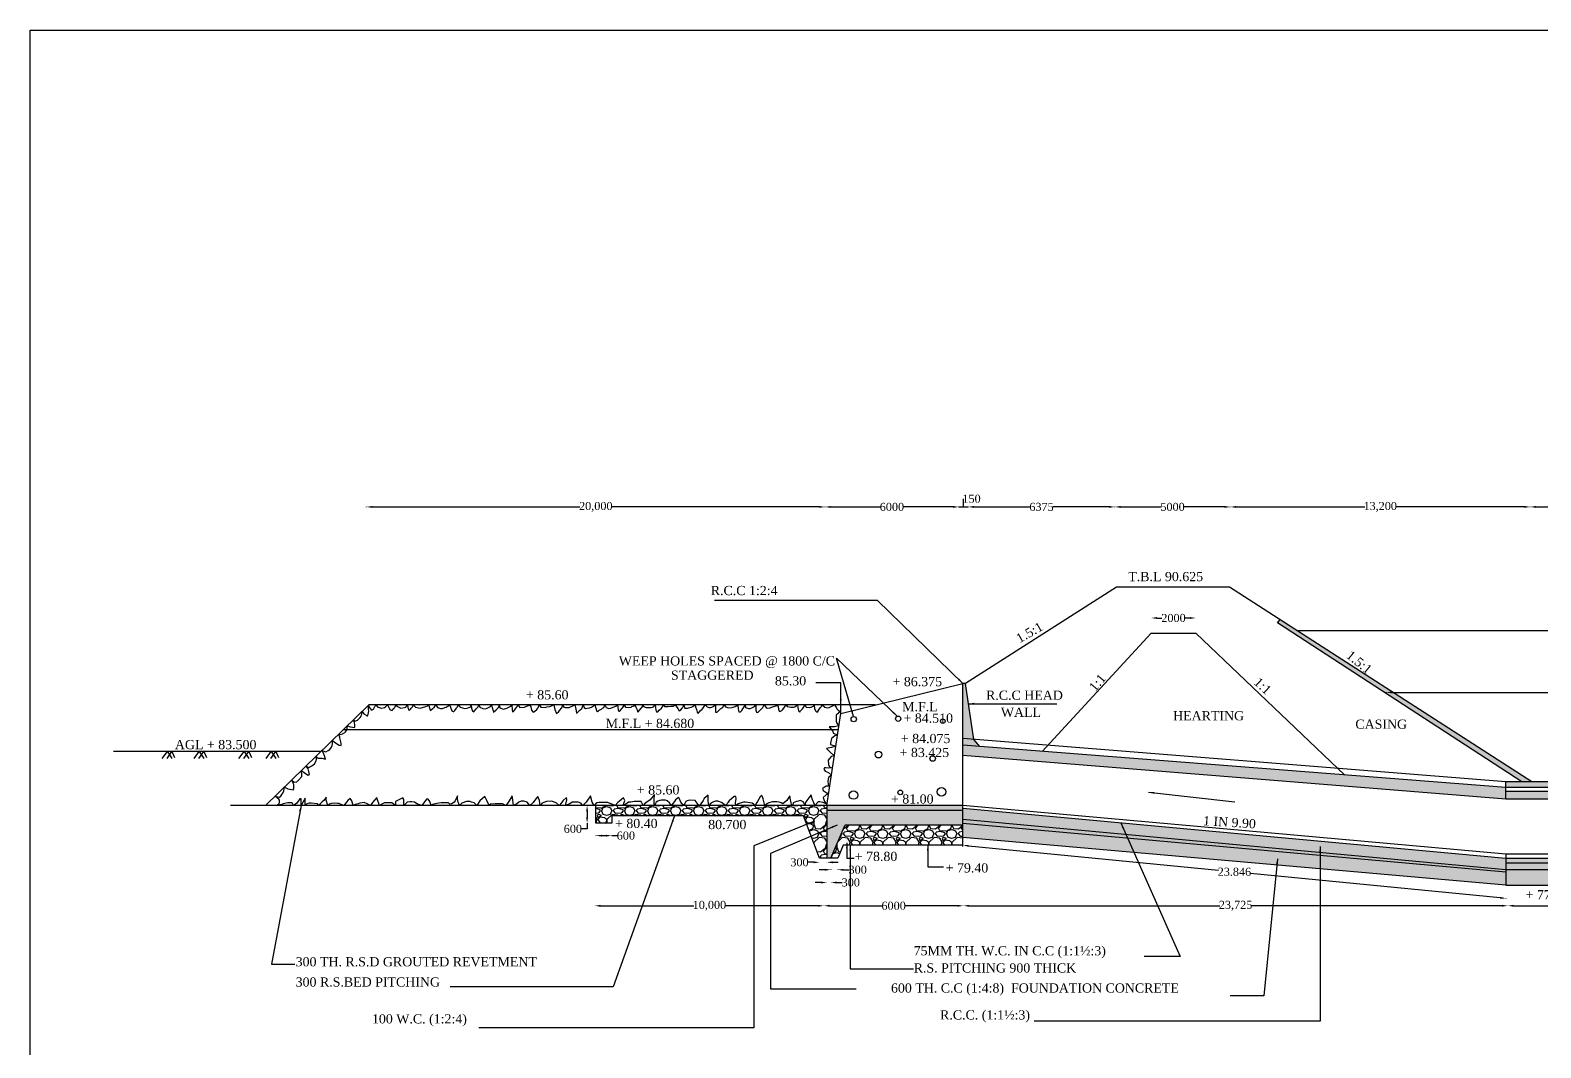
# Model space of a CAD drawing. Header units: millimetres. Extents: x 7935 to 194228, y 6997 to 116944.
# Drawn here: x 7935 to 73625, y 72707 to 116944 of the extents above; entities that cross this region are included whole.
import ezdxf

# ---------------------------------------------------------------- set-up
doc = ezdxf.new("R2010")
doc.units = ezdxf.units.MM
doc.header["$MEASUREMENT"] = 0
for name, color, linetype in [('DIM', 5, 'Continuous'), ('DWG.LINE', 10, 'Continuous'), ('HATCH', 2, 'Continuous'), ('TEXT', 7, 'Continuous')]:
    doc.layers.add(name, color=color, linetype=linetype)
doc.layers.add('DO LINE', color=3, linetype='Continuous', plot=False)
doc.layers.add('TITLE', color=7, linetype='Continuous', lineweight=30)
doc.styles.get("Standard").update_dxf_attribs({"font": 'TIMES.TTF', "height": 350})
doc.dimstyles.get("Standard").update_dxf_attribs({"dimtxt": 350, "dimasz": 250, "dimexe": 0.18, "dimexo": 0.0625, "dimgap": 0.09, "dimtad": 0, "dimtih": 1, "dimtoh": 1, "dimdec": 0, "dimzin": 0, "dimdsep": 46, "dimtxsty": 'Standard', "dimcen": 300, "dimclrd": 5, "dimclre": 5, "dimclrt": 4, "dimadec": 0, "dimazin": 0, "dimtfac": 1, "dimtdec": 0, "dimtofl": 0, "dimtmove": 0, "dimatfit": 3, "dimfxl": 5, "dimfxlon": 1, "dimtolj": 1, "dimtzin": 0, "dimarcsym": 0})
pattern_1 = [(228.0128, (720, 1000), (-7999.99823, -9000.00134), [134.536, -13319.088]), (184.9697, (630, 900), (12000.001052, 999.991307), [230.868, -22855.925]), (132.5104, (400, 880), (9999.99072, -11000.008674), [162.788, -16116.032]), (267.2737, (10, 630), (999.996018, 20000.000295), [210.238, -20813.558]), (292.8337, (0, 420), (-5000.009905, 11999.996412), [206.155, -20409.373]), (357.2737, (80, 230), (-20000.000295, 999.996018), [210.238, -20813.558]), (37.6942, (290, 220), (-13000.007346, -9999.990405), [278.029, -27524.849]), (72.2553, (510, 390), (7000.010763, 21999.996231), [262.488, -25986.321]), (121.4296, (590, 640), (-8000.008234, 12999.995036), [210.95, -20884.073]), (175.2364, (480, 820), (11000.000946, -999.99153), [240.832, -11800.763]), (222.3974, (240, 840), (-12000.007351, -10999.992082), [311.448, -30833.375]), (138.8141, (1000, 620), (-7000.00295, 5999.99731), [106.301, -10523.844]), (171.4692, (920, 690), (12999.998285, -2000.00791), [202.237, -20021.511]), (225, (720, 720), (-1e-13, -1000.0003), [141.421, -1272.792]), (203.1986, (650, 840), (4999.99973, 2000.00133), [76.158, -7539.615]), (291.8014, (580, 810), (-999.9999, 3000.00027), [107.703, -5277.462]), (30.9638, (620, 710), (2999.99802, 2000.00248), [174.929, -5656.023]), (161.5651, (770, 800), (2000.0004, -999.9984), [126.491, -3035.787]), (16.3895, (0, 810), (10000.0022, 2999.99271), [177.2, -17542.845]), (70.3462, (170, 860), (-3999.995247, -11000.002136), [148.661, -14717.408]), (293.1986, (770, 1000), (-2000.00133, 4999.99973), [152.315, -7463.458]), (343.6105, (830, 860), (-10000.0022, 2999.99271), [177.2, -17542.845]), (339.444, (0, 190), (-5000.00184, 1999.996), [170.88, -8373.124]), (294.7751, (160, 130), (-4999.99219, 11000.00342), [143.178, -14174.643]), (66.8014, (780, 0), (2000.00133, 4999.99973), [152.315, -7463.458]), (17.354, (840, 140), (-13000.00202, -3999.994502), [167.631, -16595.424]), (69.444, (290, 0), (-1999.996, -5000.00184), [85.44, -8458.564]), (101.3099, (720, 0), (-999.99763, 4000.00075), [50.99, -5048.029]), (165.9638, (710, 50), (3000.00055, -999.99806), [206.155, -3916.95]), (186.009, (510, 100), (9999.99975, 999.999317), [191.05, -18913.923]), (303.6901, (620, 620), (-1000.0013, 1999.99956), [144.222, -3461.329]), (353.1572, (700, 500), (16999.999365, -2000.007998), [251.794, -24927.563]), (60.9454, (950, 470), (-4000.00003, -7000.00038), [102.956, -10192.674]), (90, (1000, 560), (-1000, 1000), [60, -940]), (120.2564, (490, 130), (3999.994887, -7000.002456), [138.924, -13753.52]), (48.0128, (420, 250), (7999.99823, 9000.00134), [269.072, -13184.552]), (0, (600, 450), (1000, 1000), [260, -740]), (325.3048, (860, 450), (-9999.99426, 7000.00861), [158.114, -15653.274]), (254.0546, (990, 360), (-999.99989, -4000.00013), [145.602, -7134.508]), (207.646, (950, 220), (-18999.995807, -10000.007713), [237.065, -23469.474]), (175.4261, (740, 110), (-13000.000558, 999.994801), [250.799, -24829.074])]
pattern_2 = [(50, (0, 0), (1075.8903, -94.128), [112.5, -1237.5]), (355, (0, 0), (-208.127, 1128.288), [90, -990]), (100.4514, (89.7, -7.8), (867.764, 1034.159), [95.61, -1051.713]), (46.1842, (0, 300), (1600.862, -248.279), [168.75, -1856.25]), (96.6356, (133.4, 279.3), (1401.994, 1461.177), [143.415, -1577.57]), (351.1842, (0, 300), (1401.993, 1461.178), [135, -1485]), (21, (150, 225), (895.3606, -603.9283), [112.5, -1237.5]), (326, (150, 225), (364.973, 1087.725), [90, -990]), (71.4514, (224.6, 174.7), (1260.334, 483.796), [95.61, -1051.713]), (37.5, (0, 0), (18.2398, 499.3408), [0, -978, 0, -1005, 0, -993.75]), (7.5, (0, 0), (394.6043, 591.6176), [0, -573, 0, -955.5, 0, -378.75]), (327.5, (-334.5, 0), (800.7337, -33.8323), [0, -375, 0, -1170, 0, -1552.5]), (317.5, (-484.5, 0), (874.7793, 150.1575), [0, -487.5, 0, -777, 0, -1102.5])]

# ---------------------------------------------------------------- blocks, each defined once
blk = doc.blocks.new('*D2')
at = {"layer": 'Defpoints', "color": 0, "ltscale": 0.2}
for p in [(32534, 82473), (33221, 82473), (33221, 81929)]:
    blk.add_point(p, dxfattribs=at)
at = {"layer": 'DIM', "color": 5, "lineweight": -2, "ltscale": 0.2}
for p, q in [((32534, 81934), (32534, 81928)), ((32784, 81929), (32971, 81929)), ((33221, 81934), (33221, 81928)), ((33221, 81929), (33471, 81929))]:
    blk.add_line(p, q, dxfattribs=at)
at = {"layer": 'DIM', "color": 5, "ltscale": 0.2}
for points in [[(32784, 81970), (32784, 81887), (32534, 81929)], [(32971, 81970), (32971, 81887), (33221, 81929)]]:
    blk.add_solid(points, dxfattribs=at)
at = {"layer": 'DIM', "color": 4, "ltscale": 0.2, "insert": (33839, 81929), "char_height": 350, "attachment_point": 5}
blk.add_mtext('\\A1;600', dxfattribs=at)
blk = doc.blocks.new('*D3')
at = {"layer": 'Defpoints', "color": 0, "ltscale": 0.2}
for p in [(32534, 83235), (32152, 82473), (32534, 82473)]:
    blk.add_point(p, dxfattribs=at)
at = {"layer": 'DIM', "color": 5, "lineweight": -2, "ltscale": 0.2}
for p, q in [((32157, 83235), (32152, 83235)), ((32152, 82985), (32152, 82723)), ((32152, 82223), (31902, 82223)), ((32157, 82473), (32152, 82473)), ((32152, 82473), (32152, 82223))]:
    blk.add_line(p, q, dxfattribs=at)
at = {"layer": 'DIM', "color": 5, "ltscale": 0.2}
for points in [[(32110, 82985), (32193, 82985), (32152, 83235)], [(32110, 82723), (32193, 82723), (32152, 82473)]]:
    blk.add_solid(points, dxfattribs=at)
at = {"layer": 'DIM', "color": 4, "ltscale": 0.2, "insert": (31534, 82223), "char_height": 350, "attachment_point": 5}
blk.add_mtext('\\A1;600', dxfattribs=at)
blk = doc.blocks.new('*D4')
at = {"layer": 'Defpoints', "color": 0, "ltscale": 0.2}
for p in [(32493, 78916), (42451, 78916), (42451, 78879)]:
    blk.add_point(p, dxfattribs=at)
at = {"layer": 'DIM', "color": 5, "lineweight": -2, "ltscale": 0.2}
for p, q in [((32493, 78884), (32493, 78879)), ((32743, 78879), (36801, 78879)), ((42201, 78879), (38143, 78879)), ((42451, 78884), (42451, 78879))]:
    blk.add_line(p, q, dxfattribs=at)
at = {"layer": 'DIM', "color": 5, "ltscale": 0.2}
for points in [[(32743, 78921), (32743, 78837), (32493, 78879)], [(42201, 78921), (42201, 78837), (42451, 78879)]]:
    blk.add_solid(points, dxfattribs=at)
at = {"layer": 'DIM', "color": 4, "ltscale": 0.2, "insert": (37472, 78879), "char_height": 350, "attachment_point": 5}
blk.add_mtext('\\A1;10,000', dxfattribs=at)
blk = doc.blocks.new('*D5')
at = {"layer": 'Defpoints', "color": 0, "ltscale": 0.2}
for p in [(42751, 80956), (43051, 80956), (43051, 80446)]:
    blk.add_point(p, dxfattribs=at)
at = {"layer": 'DIM', "color": 5, "lineweight": -2, "ltscale": 0.2}
for p, q in [((42501, 80446), (42251, 80446)), ((42751, 80451), (42751, 80446)), ((43051, 80451), (43051, 80446)), ((43301, 80446), (43551, 80446))]:
    blk.add_line(p, q, dxfattribs=at)
at = {"layer": 'DIM', "color": 5, "ltscale": 0.2}
for points in [[(42501, 80488), (42501, 80404), (42751, 80446)], [(43301, 80488), (43301, 80404), (43051, 80446)]]:
    blk.add_solid(points, dxfattribs=at)
at = {"layer": 'DIM', "color": 4, "ltscale": 0.2, "insert": (43919, 80446), "char_height": 350, "attachment_point": 5}
blk.add_mtext('\\A1;300', dxfattribs=at)
blk = doc.blocks.new('*D6')
at = {"layer": 'Defpoints', "color": 0, "ltscale": 0.2}
for p in [(42577, 80956), (42751, 80956), (42751, 79892)]:
    blk.add_point(p, dxfattribs=at)
at = {"layer": 'DIM', "color": 5, "lineweight": -2, "ltscale": 0.2}
for p, q in [((42327, 79892), (42077, 79892)), ((42577, 79897), (42577, 79892)), ((42751, 79897), (42751, 79892)), ((43001, 79892), (43251, 79892))]:
    blk.add_line(p, q, dxfattribs=at)
at = {"layer": 'DIM', "color": 5, "ltscale": 0.2}
for points in [[(42327, 79933), (42327, 79850), (42577, 79892)], [(43001, 79933), (43001, 79850), (42751, 79892)]]:
    blk.add_solid(points, dxfattribs=at)
at = {"layer": 'DIM', "color": 4, "ltscale": 0.2, "insert": (43619, 79892), "char_height": 350, "attachment_point": 5}
blk.add_mtext('\\A1;300', dxfattribs=at)
blk = doc.blocks.new('*D7')
at = {"layer": 'Defpoints', "color": 0, "ltscale": 0.2}
for p in [(42257, 80956), (42577, 80956), (42257, 80770)]:
    blk.add_point(p, dxfattribs=at)
at = {"layer": 'DIM', "color": 5, "lineweight": -2, "ltscale": 0.2}
for p, q in [((42007, 80770), (41757, 80770)), ((42257, 80775), (42257, 80770)), ((42577, 80775), (42577, 80770)), ((42827, 80770), (43077, 80770))]:
    blk.add_line(p, q, dxfattribs=at)
at = {"layer": 'DIM', "color": 5, "ltscale": 0.2}
for points in [[(42007, 80812), (42007, 80729), (42257, 80770)], [(42827, 80812), (42827, 80729), (42577, 80770)]]:
    blk.add_solid(points, dxfattribs=at)
at = {"layer": 'DIM', "color": 4, "ltscale": 0.2, "insert": (41389, 80770), "char_height": 350, "attachment_point": 5}
blk.add_mtext('\\A1;300', dxfattribs=at)
blk = doc.blocks.new('*D8')
at = {"layer": 'Defpoints', "color": 0, "ltscale": 0.2}
for p in [(42451, 78879), (48514, 78881), (48514, 78879)]:
    blk.add_point(p, dxfattribs=at)
at = {"layer": 'DIM', "color": 5, "lineweight": -2, "ltscale": 0.2}
for p, q in [((42451, 78879), (42451, 78881)), ((42701, 78881), (44986, 78881)), ((48264, 78881), (45979, 78881)), ((48514, 78879), (48514, 78881))]:
    blk.add_line(p, q, dxfattribs=at)
at = {"layer": 'DIM', "color": 5, "ltscale": 0.2}
for points in [[(42701, 78923), (42701, 78839), (42451, 78881)], [(48264, 78923), (48264, 78839), (48514, 78881)]]:
    blk.add_solid(points, dxfattribs=at)
at = {"layer": 'DIM', "color": 4, "ltscale": 0.2, "insert": (45483, 78881), "char_height": 350, "attachment_point": 5}
blk.add_mtext('\\A1;6000', dxfattribs=at)
blk = doc.blocks.new('*D9')
at = {"layer": 'Defpoints', "color": 0, "ltscale": 0.2}
for p in [(48514, 78879), (72190, 78881), (72190, 78394)]:
    blk.add_point(p, dxfattribs=at)
at = {"layer": 'DIM', "color": 5, "lineweight": -2, "ltscale": 0.2}
for p, q in [((48514, 78879), (48514, 78881)), ((48764, 78881), (59664, 78881)), ((71940, 78881), (61040, 78881)), ((72190, 78876), (72190, 78881))]:
    blk.add_line(p, q, dxfattribs=at)
at = {"layer": 'DIM', "color": 5, "ltscale": 0.2}
for points in [[(48764, 78923), (48764, 78839), (48514, 78881)], [(71940, 78923), (71940, 78839), (72190, 78881)]]:
    blk.add_solid(points, dxfattribs=at)
at = {"layer": 'DIM', "color": 4, "ltscale": 0.2, "insert": (60352, 78881), "char_height": 350, "attachment_point": 5}
blk.add_mtext('\\A1;23,725', dxfattribs=at)
blk = doc.blocks.new('*D10')
at = {"layer": 'Defpoints', "color": 0, "ltscale": 0.2}
for p in [(88145, 78881), (72190, 78394), (88145, 78166)]:
    blk.add_point(p, dxfattribs=at)
at = {"layer": 'DIM', "color": 5, "lineweight": -2, "ltscale": 0.2}
for p, q in [((72190, 78876), (72190, 78881)), ((72440, 78881), (79496, 78881)), ((87895, 78881), (80838, 78881)), ((88145, 78876), (88145, 78881))]:
    blk.add_line(p, q, dxfattribs=at)
at = {"layer": 'DIM', "color": 5, "ltscale": 0.2}
for points in [[(72440, 78923), (72440, 78839), (72190, 78881)], [(87895, 78923), (87895, 78839), (88145, 78881)]]:
    blk.add_solid(points, dxfattribs=at)
at = {"layer": 'DIM', "color": 4, "ltscale": 0.2, "insert": (80167, 78881), "char_height": 350, "attachment_point": 5}
blk.add_mtext('\\A1;16,100', dxfattribs=at)
blk = doc.blocks.new('*D12')
at = {"layer": 'Defpoints', "color": 0, "ltscale": 0.2}
for p in [(58622, 91391), (56687, 90727), (58622, 90727)]:
    blk.add_point(p, dxfattribs=at)
at = {"layer": 'DIM', "color": 5, "lineweight": -2, "ltscale": 0.2}
for p, q in [((56687, 91386), (56687, 91391)), ((56937, 91391), (57152, 91391)), ((58372, 91391), (58156, 91391)), ((58622, 91386), (58622, 91391))]:
    blk.add_line(p, q, dxfattribs=at)
at = {"layer": 'DIM', "color": 5, "ltscale": 0.2}
for points in [[(56937, 91433), (56937, 91350), (56687, 91391)], [(58372, 91433), (58372, 91350), (58622, 91391)]]:
    blk.add_solid(points, dxfattribs=at)
at = {"layer": 'DIM', "color": 4, "ltscale": 0.2, "insert": (57654, 91391), "char_height": 350, "attachment_point": 5}
blk.add_mtext('\\A1;2000', dxfattribs=at)
blk = doc.blocks.new('*D13')
at = {"layer": 'Defpoints', "color": 0, "ltscale": 0.2}
for p in [(48497, 81522), (72110, 79202), (72111, 79215)]:
    blk.add_point(p, dxfattribs=at)
at = {"layer": 'DIM', "color": 5, "lineweight": -2, "ltscale": 0.2}
for p, q in [((48497, 81515), (48496, 81510)), ((48745, 81485), (59608, 80424)), ((71861, 79227), (60998, 80288)), ((72110, 79207), (72110, 79202))]:
    blk.add_line(p, q, dxfattribs=at)
at = {"layer": 'DIM', "color": 5, "ltscale": 0.2}
for points in [[(48749, 81527), (48741, 81444), (48496, 81510)], [(71865, 79268), (71857, 79185), (72110, 79202)]]:
    blk.add_solid(points, dxfattribs=at)
at = {"layer": 'DIM', "color": 4, "ltscale": 0.2, "insert": (60303, 80356), "char_height": 350, "attachment_point": 5}
blk.add_mtext('\\A1;23.846', dxfattribs=at)
blk = doc.blocks.new('*D25')
at = {"layer": 'Defpoints', "color": 0, "ltscale": 0.2}
for p in [(22563, 96195), (42498, 96220), (42498, 96195)]:
    blk.add_point(p, dxfattribs=at)
at = {"layer": 'DIM', "color": 5, "lineweight": -2, "ltscale": 0.2}
for p, q in [((22563, 96215), (22563, 96220)), ((22813, 96220), (31835, 96220)), ((42248, 96220), (33227, 96220)), ((42498, 96215), (42498, 96220))]:
    blk.add_line(p, q, dxfattribs=at)
at = {"layer": 'DIM', "color": 5, "ltscale": 0.2}
for points in [[(22813, 96261), (22813, 96178), (22563, 96220)], [(42248, 96261), (42248, 96178), (42498, 96220)]]:
    blk.add_solid(points, dxfattribs=at)
at = {"layer": 'DIM', "color": 4, "ltscale": 0.2, "insert": (32531, 96220), "char_height": 350, "attachment_point": 5}
blk.add_mtext('\\A1;20,000', dxfattribs=at)
blk = doc.blocks.new('*D26')
at = {"layer": 'Defpoints', "color": 0, "ltscale": 0.2}
for p in [(42498, 96195), (48320, 96220), (48320, 96209)]:
    blk.add_point(p, dxfattribs=at)
at = {"layer": 'DIM', "color": 5, "lineweight": -2, "ltscale": 0.2}
for p, q in [((42498, 96215), (42498, 96220)), ((42748, 96220), (44912, 96220)), ((48070, 96220), (45905, 96220)), ((48320, 96215), (48320, 96220))]:
    blk.add_line(p, q, dxfattribs=at)
at = {"layer": 'DIM', "color": 5, "ltscale": 0.2}
for points in [[(42748, 96261), (42748, 96178), (42498, 96220)], [(48070, 96261), (48070, 96178), (48320, 96220)]]:
    blk.add_solid(points, dxfattribs=at)
at = {"layer": 'DIM', "color": 4, "ltscale": 0.2, "insert": (45409, 96220), "char_height": 350, "attachment_point": 5}
blk.add_mtext('\\A1;6000', dxfattribs=at)
blk = doc.blocks.new('*D27')
at = {"layer": 'Defpoints', "color": 0, "ltscale": 0.2}
for p in [(48320, 96209), (48725, 96220), (48725, 96174)]:
    blk.add_point(p, dxfattribs=at)
at = {"layer": 'DIM', "color": 5, "lineweight": -2, "ltscale": 0.2}
for p, q in [((48522, 96220), (48522, 96576)), ((48522, 96576), (48523, 96576)), ((48070, 96220), (47820, 96220)), ((48320, 96215), (48320, 96220)), ((48320, 96220), (48725, 96220)), ((48725, 96215), (48725, 96220)), ((48975, 96220), (49225, 96220))]:
    blk.add_line(p, q, dxfattribs=at)
at = {"layer": 'DIM', "color": 5, "ltscale": 0.2}
for points in [[(48070, 96261), (48070, 96178), (48320, 96220)], [(48975, 96261), (48975, 96178), (48725, 96220)]]:
    blk.add_solid(points, dxfattribs=at)
at = {"layer": 'DIM', "color": 4, "ltscale": 0.2, "insert": (48871, 96576), "char_height": 350, "attachment_point": 5}
blk.add_mtext('\\A1;150', dxfattribs=at)
blk = doc.blocks.new('*D28')
at = {"layer": 'Defpoints', "color": 0, "ltscale": 0.2}
for p in [(48725, 96174), (55101, 96220), (55101, 95978)]:
    blk.add_point(p, dxfattribs=at)
at = {"layer": 'DIM', "color": 5, "lineweight": -2, "ltscale": 0.2}
for p, q in [((48725, 96215), (48725, 96220)), ((48975, 96220), (51424, 96220)), ((54851, 96220), (52402, 96220)), ((55101, 96215), (55101, 96220))]:
    blk.add_line(p, q, dxfattribs=at)
at = {"layer": 'DIM', "color": 5, "ltscale": 0.2}
for points in [[(48975, 96261), (48975, 96178), (48725, 96220)], [(54851, 96261), (54851, 96178), (55101, 96220)]]:
    blk.add_solid(points, dxfattribs=at)
at = {"layer": 'DIM', "color": 4, "ltscale": 0.2, "insert": (51913, 96220), "char_height": 350, "attachment_point": 5}
blk.add_mtext('\\A1;6375', dxfattribs=at)
blk = doc.blocks.new('*D29')
at = {"layer": 'Defpoints', "color": 0, "ltscale": 0.2}
for p in [(55101, 95978), (60123, 96220), (60123, 96013)]:
    blk.add_point(p, dxfattribs=at)
at = {"layer": 'DIM', "color": 5, "lineweight": -2, "ltscale": 0.2}
for p, q in [((55101, 96215), (55101, 96220)), ((55351, 96220), (57116, 96220)), ((59873, 96220), (58107, 96220)), ((60123, 96215), (60123, 96220))]:
    blk.add_line(p, q, dxfattribs=at)
at = {"layer": 'DIM', "color": 5, "ltscale": 0.2}
for points in [[(55351, 96261), (55351, 96178), (55101, 96220)], [(59873, 96261), (59873, 96178), (60123, 96220)]]:
    blk.add_solid(points, dxfattribs=at)
at = {"layer": 'DIM', "color": 4, "ltscale": 0.2, "insert": (57612, 96220), "char_height": 350, "attachment_point": 5}
blk.add_mtext('\\A1;5000', dxfattribs=at)
blk = doc.blocks.new('*D30')
at = {"layer": 'Defpoints', "color": 0, "ltscale": 0.2}
for p in [(60123, 96013), (73161, 96220), (73161, 96186)]:
    blk.add_point(p, dxfattribs=at)
at = {"layer": 'DIM', "color": 5, "lineweight": -2, "ltscale": 0.2}
for p, q in [((60123, 96215), (60123, 96220)), ((60373, 96220), (65971, 96220)), ((72911, 96220), (67313, 96220)), ((73161, 96215), (73161, 96220))]:
    blk.add_line(p, q, dxfattribs=at)
at = {"layer": 'DIM', "color": 5, "ltscale": 0.2}
for points in [[(60373, 96261), (60373, 96178), (60123, 96220)], [(72911, 96261), (72911, 96178), (73161, 96220)]]:
    blk.add_solid(points, dxfattribs=at)
at = {"layer": 'DIM', "color": 4, "ltscale": 0.2, "insert": (66642, 96220), "char_height": 350, "attachment_point": 5}
blk.add_mtext('\\A1;13,200', dxfattribs=at)
blk = doc.blocks.new('*D31')
at = {"layer": 'Defpoints', "color": 0, "ltscale": 0.2}
for p in [(73161, 96186), (87165, 96220), (87165, 96210)]:
    blk.add_point(p, dxfattribs=at)
at = {"layer": 'DIM', "color": 5, "lineweight": -2, "ltscale": 0.2}
for p, q in [((73161, 96215), (73161, 96220)), ((73411, 96220), (79492, 96220)), ((86915, 96220), (80834, 96220)), ((87165, 96215), (87165, 96220))]:
    blk.add_line(p, q, dxfattribs=at)
at = {"layer": 'DIM', "color": 5, "ltscale": 0.2}
for points in [[(73411, 96261), (73411, 96178), (73161, 96220)], [(86915, 96261), (86915, 96178), (87165, 96220)]]:
    blk.add_solid(points, dxfattribs=at)
at = {"layer": 'DIM', "color": 4, "ltscale": 0.2, "insert": (80163, 96220), "char_height": 350, "attachment_point": 5}
blk.add_mtext('\\A1;14,100', dxfattribs=at)

msp = doc.modelspace()

# ---------------------------------------------------------------- hatches: boundary and pattern name
at = {"layer": 'HATCH', "ltscale": 0.2}
h = msp.add_hatch(dxfattribs=at)
h.set_pattern_fill('AR-CONC', color=256, scale=150, style=0)
h.set_pattern_definition(pattern_2)
h.paths.add_polyline_path([(48606.6, 88545.2), (48497.3, 88545.2), (48497.3, 86148.7), (48974.3, 86110.8)])
h.paths.add_polyline_path([(48974.3, 86110.8), (48497.3, 86148.7), (48497.3, 85859), (49230.6, 85801.8)])
h.paths.add_polyline_path([(48497.3, 85859), (48497.3, 85420.6), (72111.1, 83512.4), (72111.1, 84015.7)])
h.paths.add_polyline_path([(88113.1, 83848.9), (72111.1, 83848.9), (72111.1, 83512.4), (88113.1, 83512.4)])
h.paths.add_polyline_path([(88113.1, 84274.9), (72111.1, 84274.9), (72111.1, 84015.7), (88113.1, 84015.7)])
h.paths.add_polyline_path([(107821.7, 86929.7), (107821.7, 87913.7), (107369.8, 87602.1), (107311.5, 87592), (107182.7, 87382.6), (88113.1, 84015.7), (88113.1, 83512.4)])
h.paths.add_polyline_path([(107821.7, 90073.2), (107503.1, 90302.1), (107503.1, 87903.4), (107311.5, 87592), (107369.8, 87602.1), (107821.7, 87913.7)])
h.paths.add_polyline_path([(98405.6, 91443.1), (98321.3, 91568.2), (87266.5, 84274.9), (87743.4, 84274.9)])
h.paths.add_polyline_path([(62286.6, 91319.9), (62180.6, 91184.8), (72798.7, 84274.9), (73241.7, 84274.9)])
h.paths.add_polyline_path([(100632.6, 86297.5), (101539.7, 86297.5), (101539.7, 85766.4), (100632.6, 85766.4)], flags=25)
h = msp.add_hatch(dxfattribs=at)
h.set_pattern_fill('AR-CONC', color=256, scale=150, style=0)
h.set_pattern_definition(pattern_2)
h.paths.add_polyline_path([(48497.3, 83019.4), (42576.5, 83019.4), (42576.5, 80956.5), (42751.4, 80956.5), (43377.6, 82406.2), (48497.3, 82406.2)])
h.paths.add_polyline_path([(48497.3, 83235.1), (42576.5, 83235.1), (42576.5, 83019.4), (48497.3, 83019.4)])
h.paths.add_polyline_path([(48497.3, 83121.4), (48497.3, 83019.4), (48497.3, 82652.2), (72111.1, 80452.4), (72111.1, 80948.6)])
h.paths.add_polyline_path([(48497.3, 82652.2), (48497.3, 82452.8), (72111.1, 80341.6), (72111.1, 80452.4)])
h.paths.add_polyline_path([(48497.3, 82452.8), (48497.3, 82406.2), (48497.3, 81854.9), (72111.1, 79778.2), (72111.1, 80341.6)])
h.paths.add_polyline_path([(88113.1, 80452.4), (72111.1, 80452.4), (72111.1, 79778.2), (88113.1, 79778.2)])
h.paths.add_polyline_path([(88113.1, 80749), (72111.1, 80749), (72111.1, 80452.4), (88113.1, 80452.4)])
h.paths.add_polyline_path([(88113.1, 80948.6), (72111.1, 80948.6), (72111.1, 80749), (88113.1, 80749)])
h.paths.add_polyline_path([(107821.7, 84036), (107821.7, 84281.4), (88113.1, 80583.5), (88113.1, 80452.4), (88113.1, 80328.4)])
h.paths.add_polyline_path([(107821.7, 84281.4), (107821.7, 84749.1), (88113.1, 80948.6), (88113.1, 80749), (88113.1, 80583.5)])
h.paths.add_polyline_path([(113848, 85598.7), (113159, 85598.7), (113159, 85444), (111982, 84635.2), (107821.7, 84635.2), (107821.7, 84223.1), (113261.6, 84223.1), (113599.7, 83155.1), (113848, 83155.1)])
h.paths.add_polyline_path([(113159, 85444), (113159, 85598.7), (113848, 85598.7), (113848, 85767.6), (112849.2, 85767.6), (112849.2, 85487.5), (111881, 84810.5), (107821.7, 84810.5), (107821.7, 84635.2), (111982, 84635.2)])
h.paths.add_polyline_path([(82667.2, 79879.8), (84975.8, 79879.8), (84975.8, 80490.6), (82667.2, 80490.6)], flags=9)
h = msp.add_hatch(dxfattribs=at)
h.set_pattern_fill('GRAVEL', color=256, scale=1000, style=0)
h.set_pattern_definition(pattern_1)
h.paths.add_polyline_path([(42576.5, 83235.1), (32533.8, 83235.1), (32533.8, 82473.3), (33221.2, 82473.3), (33221.2, 82791.3), (41569.7, 82791.3), (42257.1, 80956.5), (42576.5, 80956.5)])
h = msp.add_hatch(dxfattribs=at)
h.set_pattern_fill('GRAVEL', color=256, scale=1000, style=0)
h.set_pattern_definition(pattern_1)
h.paths.add_polyline_path([(48497.3, 81522.1), (48497.3, 82406.2), (43377.6, 82406.2), (42751.4, 80956.5), (43051.1, 80956.5), (43289, 81522.1)])

# ---------------------------------------------------------------- linework, layer by layer
at = {"layer": 'DIM', "color": 5, "ltscale": 0.2}
msp.add_line((67150.6, 88154.8), (78272.2, 88154.8), dxfattribs=at)
at = {"layer": 'DIM', "ltscale": 0.2}
for points in [[(40128.3, 75270.8), (43860.3, 75270.8)], [(39401.6, 73572.9), (27451.2, 73572.9)]]:
    msp.add_lwpolyline(points, dxfattribs=at)
at = {"layer": 'DO LINE', "ltscale": 0.2}
for points in [[(63028, 90843.1), (97222.2, 90843.1)], [(43074.9, 86530.1), (21550.1, 86530.1)], [(72111.1, 84274.9), (48497.3, 86148.7)]]:
    msp.add_lwpolyline(points, dxfattribs=at)
at = {"layer": 'DWG.LINE', "color": 5, "ltscale": 0.2}
msp.add_line((66900.6, 88159.8), (66900.6, 88154.6), dxfattribs=at)
at = {"layer": 'DWG.LINE', "ltscale": 0.2}
for p, q in [((44695.1, 87613.4), (22660.4, 87613.4)), ((43182.7, 87242.8), (43182.7, 87613.4)), ((42576.5, 83235.1), (43182.7, 87242.8)), ((88113.1, 84274.9), (72111.1, 84274.9)), ((88113.1, 84015.7), (72111.1, 84015.7)), ((88113.1, 83848.9), (72111.1, 83848.9)), ((88113.1, 83512.4), (72111.1, 83512.4)), ((72111.1, 81126.6), (72111.1, 79778.2)), ((88113.1, 81126.6), (72111.1, 81126.6)), ((72111.1, 80749), (88113.1, 80749)), ((72111.1, 80452.4), (88113.1, 80452.4)), ((72111.1, 79778.2), (88113.1, 79778.2))]:
    msp.add_line(p, q, dxfattribs=at)
for points in [[(73241.7, 84274.9), (60093.9, 92730), (55174.4, 92730), (48606.6, 88545.2)], [(72798.7, 84274.9), (62180.6, 91184.8), (62286.6, 91319.9)], [(51948.4, 85589.6), (56686.7, 90726.9), (58621.8, 90726.9), (65099.3, 84563.1)], [(43182.7, 87242.8), (48497.3, 88545.2)], [(48497.3, 81452.7), (48497.3, 88545.2)], [(49230.6, 85801.8), (48974.3, 86110.8), (48606.6, 88545.2), (48497.3, 88545.2)], [(18172.9, 83235.1), (22660.4, 87613.4)], [(20583.4, 85586.9), (11557.1, 85586.9)], [(72111.1, 84015.7), (48497.3, 85859)], [(72111.1, 83512.4), (48497.3, 85420.6)], [(72111.1, 83512.4), (72111.1, 84274.9)], [(72111.1, 81126.6), (48497.3, 83235.1), (16640.1, 83235.1)], [(48497.3, 81522.1), (43289, 81522.1), (43051.1, 80956.5), (42257.1, 80956.5), (41569.7, 82791.3), (33221.2, 82791.3), (33221.2, 82473.3), (32533.8, 82473.3), (32533.8, 83235.1)], [(42576.5, 83235.1), (42576.5, 80956.5)], [(48497.3, 83019.4), (42576.5, 83019.4)], [(48497.3, 83121.4), (72111.1, 80948.6), (88113.1, 80948.6)], [(42751.4, 80956.5), (43377.6, 82406.2), (48497.3, 82406.2)], [(48497.3, 82652.2), (72111.1, 80452.4)], [(72111.1, 80341.6), (48497.3, 82452.8)], [(72111.1, 79778.2), (48497.3, 81854.9)]]:
    msp.add_lwpolyline(points, dxfattribs=at)
at = {"layer": 'DWG.LINE', "color": 5, "ltscale": 0.2}
msp.add_solid([(67150.6, 88196.5), (67150.6, 88113.1), (66900.6, 88154.8)], dxfattribs=at)
at = {"layer": 'HATCH', "ltscale": 0.2}
msp.add_lwpolyline([(18630, 83235.1), (18756.3, 83316.2), (18781.5, 83381.1), (18781.5, 83478.3), (18741.8, 83514.4), (18687.7, 83554), (18587.5, 83639.6), (18767.1, 83608), (18839.2, 83647.7), (18871.7, 83716.1), (18915, 83770.1), (18969.1, 83874.6), (18990.8, 84033), (19133.4, 83963.8), (19364.3, 83923.3), (19404.9, 83959.7), (19404.9, 84028.5), (19404.9, 84089.3), (19396.8, 84145.9), (19368.4, 84214.7), (19312.7, 84347.1), (19417.6, 84260.3), (19535.1, 84268.4), (19612.1, 84353.4), (19729.6, 84482.9), (19741.8, 84507.2), (19741.8, 84563.9), (19733.9, 84758.1), (19899.9, 84625.3), (20021.5, 84556.5), (20074.2, 84580.8), (20049.9, 84718.4), (20017.4, 84839.8), (19981, 84892.4), (19933, 84952.4), (20058.1, 84885), (20187.7, 84957.9), (20305.2, 85046.9), (20374.1, 85184.5), (20378.2, 85249.3), (20364.1, 85373), (20439.3, 85302.6), (20621.6, 85290.4), (20775.6, 85258), (20722.9, 85440.2), (20706.7, 85476.6), (20630.9, 85633.3), (20792, 85574.5), (20893.3, 85627.1), (20970.2, 85679.7), (21031, 85776.9), (21067.5, 85845.7), (21079.6, 85926.6), (21079.6, 85967.1), (21080.3, 86071.7), (21213.8, 85963.5), (21371.8, 85858.3), (21452.9, 85846.1), (21452.9, 85919), (21436.7, 86003.9), (21404.2, 86178), (21400.2, 86214.4), (21357.8, 86342.5), (21438.4, 86328.6), (21518.3, 86354.6), (21612.3, 86412.5), (21642.3, 86444.4), (21698.3, 86532.3), (21712.3, 86550.3), (21724.2, 86606.2), (21734.5, 86710.1), (21850.5, 86666.7), (21944.5, 86642.7), (22024.4, 86626.8), (22052.4, 86638.7), (22054.4, 86730.6), (22030.4, 86842.4), (22020.4, 86872.4), (21991.7, 86961), (22058.6, 86908.9), (22164.6, 86950.9), (22286.5, 87060.7), (22320.5, 87120.6), (22344.5, 87182.5), (22356.5, 87216.5), (22362.5, 87248.4), (22368.4, 87328.6), (22448.7, 87222.8), (22544.7, 87162.9), (22578.7, 87142.9), (22608.7, 87144.9), (22632.6, 87204.8), (22648.6, 87270.7), (22654.6, 87354.6), (22650.6, 87412.5), (22644.6, 87462.4), (22640.6, 87516.3), (22629.6, 87583.4), (22698.8, 87464.9), (22774.8, 87383), (22868.8, 87430.9), (22926.7, 87536.8), (22934.7, 87554.7), (22966.7, 87613.4), (23055, 87510.9), (23207, 87477), (23340.9, 87502.9), (23380.9, 87534.9), (23416.9, 87556.8), (23474.9, 87613.4), (23535.2, 87506.8), (23591.1, 87394.9), (23675.1, 87375), (23703.1, 87424.9), (23759.1, 87476.8), (23781.1, 87500.8), (23805.1, 87530.7), (23839, 87613.4), (23885, 87552.7), (24051, 87464.8), (24206.9, 87494.8), (24266.9, 87516.8), (24290.9, 87542.7), (24348.9, 87613.4), (24353.1, 87506.4), (24407.1, 87380.6), (24421.1, 87376.6), (24479.1, 87432.5), (24507.1, 87478.4), (24549, 87508.4), (24581, 87544.3), (24591, 87613.4), (24697.3, 87510.6), (24895.2, 87464.6), (25137.1, 87544.5), (25205.1, 87578.5), (25263.1, 87613.4), (25287.5, 87530.2), (25317.5, 87424.4), (25331.5, 87374.4), (25441.4, 87454.3), (25471.4, 87480.3), (25499.4, 87506.2), (25575.4, 87613.4), (25645.7, 87502.5), (25773.7, 87450.6), (25867.6, 87462.5), (25959.6, 87494.5), (26023.6, 87516.5), (26069.6, 87538.4), (26101.6, 87560.4), (26169.5, 87613.4), (26213.8, 87508.3), (26275.8, 87356.5), (26321.8, 87326.5), (26353.8, 87326.5), (26397.8, 87368.5), (26473.7, 87478.3), (26491.7, 87500.3), (26515.7, 87528.2), (26569.7, 87613.4), (26632.1, 87508.5), (26836, 87456.6), (26938, 87468.5), (27016, 87494.5), (27054, 87518.5), (27090, 87548.4), (27113.9, 87613.4), (27122.2, 87478.4), (27172.2, 87336.6), (27230.2, 87306.6), (27254.2, 87350.5), (27324.2, 87444.4), (27374.2, 87490.3), (27412.1, 87524.3), (27450.1, 87613.4), (27488.4, 87512.5), (27616.3, 87450.5), (27740.3, 87442.6), (27808.3, 87464.5), (27870.2, 87494.5), (27924.2, 87528.4), (27948.2, 87550.4), (28000.2, 87613.4), (28028.7, 87496.3), (28066.7, 87348.5), (28082.7, 87298.6), (28194.6, 87396.4), (28236.6, 87444.4), (28296.6, 87502.3), (28324.6, 87540.2), (28330.6, 87613.4), (28361, 87478.7), (28510.9, 87434.8), (28662.9, 87466.7), (28750.8, 87508.6), (28808.8, 87546.6), (28834.8, 87562.6), (28874.8, 87613.4), (28899.1, 87402.6), (28913.1, 87304.7), (28953.1, 87326.7), (28999.1, 87380.6), (29027.1, 87430.5), (29089, 87496.4), (29099, 87516.4), (29127, 87592.3), (29139, 87613.4), (29233.4, 87502.8), (29425.3, 87518.7), (29523.3, 87552.7), (29581.3, 87572.7), (29629.3, 87594.6), (29653.3, 87613.4), (29699.5, 87526.5), (29731.5, 87388.7), (29791.5, 87308.9), (29843.4, 87302.9), (29883.4, 87344.8), (29961.4, 87416.7), (30005.4, 87464.6), (30027.4, 87500.6), (30053.4, 87536.5), (30071.4, 87613.4), (30147.7, 87520.8), (30323.7, 87494.8), (30407.6, 87524.8), (30531.6, 87550.7), (30611.6, 87568.7), (30637.5, 87586.7), (30705.5, 87612.6), (30719.5, 87548.7), (30747.5, 87409), (30817.5, 87243.2), (30921.4, 87331.1), (30953.4, 87365), (31051.4, 87484.8), (31069.4, 87516.8), (31089.4, 87602.7), (31135.4, 87516.8), (31203.3, 87496.8), (31303.3, 87494.8), (31367.3, 87504.8), (31457.2, 87542.8), (31507.2, 87562.7), (31613.6, 87613.4), (31641.6, 87500.5), (31681.6, 87350.7), (31697.6, 87256.8), (31727.6, 87272.8), (31811.5, 87348.7), (31853.5, 87392.6), (31917.5, 87454.5), (31933.5, 87488.5), (31975.5, 87613.4), (32022, 87506.6), (32086, 87460.7), (32158, 87466.7), (32251.9, 87486.7), (32339.9, 87514.6), (32389.9, 87548.6), (32437.9, 87568.6), (32491.8, 87613.4), (32528.3, 87472.5), (32558.3, 87370.6), (32560.3, 87352.7), (32598.3, 87332.7), (32646.2, 87358.7), (32676.2, 87378.6), (32772.2, 87428.5), (32824.2, 87464.5), (32882.2, 87504.4), (32930.1, 87613.4), (32984.7, 87496.9), (33092.6, 87463), (33176.6, 87472.9), (33254.6, 87498.9), (33358.5, 87540.8), (33396.5, 87558.8), (33470.5, 87613.4), (33488.8, 87512.6), (33508.8, 87394.8), (33530.7, 87322.9), (33550.7, 87334.9), (33600.7, 87384.8), (33670.7, 87466.7), (33712.7, 87502.7), (33742.7, 87548.6), (33748.7, 87613.4), (33821, 87512.9), (33934.9, 87493), (34068.9, 87520.9), (34104.9, 87538.9), (34158.8, 87550.9), (34200.8, 87578.8), (34234.8, 87613.4), (34265.2, 87516.6), (34327.2, 87392.8), (34357.2, 87294.9), (34439.2, 87394.8), (34509.1, 87476.7), (34529.1, 87504.6), (34561.1, 87550.6), (34569.1, 87613.4), (34603.1, 87544.5), (34715.1, 87496.6), (34807, 87496.6), (34889, 87496.6), (34933, 87498.6), (34999, 87514.6), (35034.9, 87530.6), (35114.9, 87613.4), (35146.9, 87390.8), (35180.9, 87296.9), (35224.9, 87316.9), (35292.9, 87378.8), (35384.8, 87468.7), (35414.8, 87510.6), (35470.8, 87613.4), (35523.1, 87538.6), (35679.1, 87538.6), (35789, 87560.6), (35897, 87564.5), (35988.9, 87613.4), (36104.9, 87456.7), (36160.9, 87360.9), (36184.9, 87362.9), (36230.9, 87404.8), (36284.8, 87474.7), (36304.8, 87496.7), (36332.8, 87530.6), (36356.8, 87613.4), (36383, 87490.6), (36405, 87474.6), (36463, 87466.6), (36519, 87472.6), (36568.9, 87490.6), (36678.9, 87508.6), (36714.9, 87530.5), (36748.9, 87548.5), (36848.8, 87613.4), (36867.6, 87534.1), (36907.5, 87418.3), (36933.5, 87292.5), (36981.5, 87244.5), (37065.5, 87348.4), (37151.5, 87428.3), (37215.4, 87496.2), (37289.4, 87613.4), (37369.8, 87524.5), (37445.8, 87500.5), (37519.8, 87500.5), (37573.8, 87520.5), (37633.7, 87542.5), (37735.7, 87613.4), (37735.7, 87472.6), (37731.7, 87300.9), (37799.7, 87290.9), (37821.7, 87318.8), (37907.6, 87404.7), (37967.6, 87452.6), (38053.6, 87518.5), (38109.6, 87613.4), (38176.4, 87526.6), (38306.4, 87486.7), (38456.3, 87498.7), (38594.3, 87538.6), (38710.2, 87613.4), (38720.2, 87430.8), (38756.2, 87312.9), (38756.2, 87312.9), (38822.2, 87316.9), (38880.2, 87376.8), (38930.2, 87442.7), (39008.1, 87572.5), (39022.1, 87613.4), (39044.9, 87500.6), (39164.8, 87450.7), (39246.8, 87454.7), (39312.8, 87488.7), (39376.8, 87514.6), (39430.7, 87540.6), (39484.7, 87613.4), (39494.7, 87458.7), (39496.7, 87380.8), (39518.7, 87300.9), (39576.7, 87279), (39632.7, 87342.9), (39688.7, 87398.8), (39800.6, 87502.6), (39854.6, 87613.4), (39945.1, 87496.7), (39989.1, 87474.7), (40119.1, 87492.7), (40213, 87528.6), (40267, 87550.6), (40359, 87572.5), (40429, 87613.4), (40459, 87524.6), (40474.9, 87430.8), (40504.9, 87338.9), (40530.9, 87328.9), (40620.9, 87364.9), (40652.9, 87398.8), (40704.9, 87466.7), (40732.9, 87512.6), (40814.8, 87613.4), (40859.2, 87540.7), (40941.1, 87526.7), (41013.1, 87520.7), (41127.1, 87520.7), (41191, 87522.7), (41299, 87613.4), (41313, 87494.8), (41349, 87349), (41401, 87293.1), (41436.9, 87357), (41514.9, 87438.8), (41552.9, 87488.8), (41596.9, 87548.7), (41616.9, 87613.4), (41683.6, 87518.7), (41831.6, 87494.8), (41895.5, 87512.7), (41959.5, 87536.7), (41999.5, 87564.7), (42023.5, 87613.4), (42041.5, 87436.9), (42095.5, 87335), (42147.4, 87293.1), (42183.4, 87327), (42235.4, 87400.9), (42291.4, 87482.8), (42325.4, 87534.7), (42353.4, 87588.6), (42373.4, 87613.4), (42495.9, 87512.8), (42593.9, 87492.8), (42673.8, 87498.8), (42737.8, 87526.8), (42791.8, 87554.7), (42843.8, 87586.7), (42897.7, 87613.4), (42979.7, 87518.8), (43009.7, 87438.9), (43071.7, 87379), (43119.7, 87355), (43182.7, 87341.1), (42984.2, 87167.7), (42984.2, 87061.9), (42989.2, 86900.6), (42994.3, 86837.6), (43101.9, 86708.6), (42915, 86653.2), (42781.8, 86657.3), (42672.9, 86657.3), (42838.3, 86471.9), (42858.5, 86391.2), (43042.8, 86318), (42923.1, 86262.3), (42773.8, 86145.4), (42737.4, 85947.9), (42741.5, 85887.4), (42967.3, 85818.3), (42773.8, 85762.5), (42568, 85718.1), (42568, 85718.1), (42697.1, 85589.2), (42902.9, 85392.9), (42761.9, 85366.1), (42640.9, 85217), (42653, 85023.5), (42681.2, 84946.9), (42729.7, 84910.7), (42825.6, 84882), (42657.1, 84861.4), (42536, 84877.6), (42471.5, 84877.6), (42451.3, 84817.1), (42511.8, 84728.4), (42649, 84672), (42776.7, 84558.7), (42648.9, 84452.2), (42620.6, 84295), (42636.8, 84149.9), (42704.6, 84081.9), (42544, 84073.3), (42459.2, 84025), (42394.7, 83996.7), (42418.9, 83896), (42507.7, 83839.6), (42653.6, 83744.6), (42552, 83710.6), (42422.9, 83585.6), (42471.3, 83420.4), (42535.9, 83343.8), (42535.9, 83343.8), (42586.3, 83299.7), (42401.5, 83369.4), (42280, 83399.2), (42194.4, 83397.2), (42138.7, 83347.5), (42114.8, 83289.8), (42057, 83235.1), (41998, 83399.5), (41958, 83480.5), (41907.2, 83630.6), (41891, 83704.1), (41791.5, 83576.6), (41710.4, 83464.3), (41647.7, 83363.8), (41627.2, 83235.1), (41594.1, 83338), (41542.2, 83401.9), (41436.7, 83450.3), (41329.5, 83433), (41262.1, 83414), (41120.3, 83358.7), (41094.3, 83281), (41052.8, 83235.1), (41021.7, 83351.8), (40976.7, 83562.5), (40962.9, 83657.5), (40962.9, 83657.5), (40874.7, 83534.9), (40831.5, 83458.9), (40670.7, 83305.2), (40597.6, 83353), (40506.3, 83391.7), (40404, 83394.5), (40218.7, 83394.5), (40157.8, 83383.4), (40058.3, 83358.5), (39994.7, 83333.7), (39881.3, 83235.1), (39856.4, 83353), (39806.6, 83529.8), (39781.7, 83615.4), (39751.3, 83676.2), (39684.9, 83615.4), (39568.8, 83411), (39532.8, 83364.1), (39463.7, 83235.1), (39331, 83342), (39037.8, 83377.9), (38954.9, 83377.9), (38725.3, 83308.8), (38625.8, 83235.1), (38607.7, 83358.6), (38629.9, 83538.1), (38627.1, 83637.6), (38552.4, 83626.5), (38336.7, 83449.7), (38270.3, 83369.6), (38239.9, 83317.1), (38170.8, 83235.1), (37999.3, 83369.6), (37830.6, 83422.1), (37736.6, 83422.1), (37653.6, 83400), (37584.5, 83369.6), (37537.5, 83336.5), (37446.2, 83235.1), (37415.8, 83449.7), (37415.8, 83629.3), (37415.8, 83690), (37249.9, 83540.9), (37194.6, 83460.8), (37072.9, 83270.2), (37006.5, 83235.1), (36942.1, 83341.8), (36850.8, 83452.3), (36621.3, 83474.4), (36560.4, 83455), (36510.7, 83444), (36452.6, 83410.8), (36408.3, 83333.5), (36339.2, 83235.1), (36228.6, 83386), (36153.9, 83554.5), (36131.8, 83590.4), (35990.8, 83479.9), (35954.8, 83413.6), (35882.9, 83322.5), (35819.3, 83235.1), (35738.3, 83358.5), (35633.2, 83446.9), (35566.8, 83474.5), (35367.7, 83466.2), (35320.7, 83463.5), (35232.2, 83427.6), (35163, 83383.4), (35124.3, 83330.9), (35071.8, 83235.1), (35071.8, 83491.1), (35082.8, 83723.1), (34897.6, 83491.1), (34795.2, 83416.5), (34684.6, 83344.7), (34593.3, 83235.1), (34496.6, 83413.7), (34286.4, 83416.5), (34192.4, 83413.7), (34056.8, 83388.9), (33951.8, 83380.6), (33832.8, 83292.2), (33719.5, 83235.1), (33793.1, 83451.2), (33735.6, 83579.4), (33563.1, 83433.6), (33487.9, 83367.3), (33368.5, 83235.1), (33050.1, 83371.7), (32669.7, 83376.1), (32559.2, 83349.6), (32457.4, 83235.1), (32373.4, 83385), (32302.6, 83663.3), (32302.6, 83663.3), (32108, 83389.4), (31970.9, 83235.1), (31882.5, 83340.8), (31758.6, 83389.4), (31630.4, 83389.4), (31502.1, 83380.6), (31396, 83314.3), (31214.6, 83235.1), (31267.7, 83486.6), (31263.3, 83588.2), (31099.7, 83446.8), (31033.3, 83362.9), (30931.6, 83235.1), (30805.6, 83354.1), (30606.6, 83424.7), (30385.5, 83415.9), (30266.1, 83371.7), (30195.3, 83336.4), (30111.3, 83235.1), (30075.9, 83455.7), (30009.6, 83636.8), (29925.5, 83530.8), (29801.7, 83371.7), (29660.2, 83235.1), (29545.2, 83389.4), (29394.8, 83424.7), (29284.2, 83424.7), (29178.1, 83380.6), (29094, 83309.9), (28948.1, 83235.1), (28926, 83477.7), (28890.6, 83654.5), (28727, 83371.7), (28727, 83371.7), (28620.8, 83235.1), (28474.9, 83318.7), (28160.9, 83314.3), (27939.7, 83292.2), (27891.1, 83235.1), (27798.2, 83455.7), (27709.7, 83636.8), (27493, 83438), (27351.5, 83235.1), (27247.3, 83358.5), (27132.3, 83385), (27061.5, 83411.5), (26911.2, 83411.5), (26703.3, 83345.3), (26597.2, 83235.1), (26544.1, 83389.4), (26517.6, 83535.2), (26517.6, 83658.9), (26415.8, 83442.4), (26367.2, 83385), (26269.9, 83309.9), (26177, 83292.2), (26119.5, 83354.1), (26044.3, 83362.9), (25933.8, 83362.9), (25880.7, 83362.9), (25805.5, 83354.1), (25699.4, 83340.8), (25619.7, 83327.6), (25438.4, 83287.8), (25372.1, 83235.1), (25319, 83407.1), (25248.2, 83517.5), (25168.6, 83517.5), (24960.8, 83235.1), (24755.4, 83313.3), (24649.2, 83384), (24529.8, 83406.1), (24445.8, 83406.1), (24330.8, 83384), (24184.8, 83235.1), (24184.8, 83498.8), (24145, 83578.3), (23817.8, 83419.3), (23822.2, 83235.1), (23658.5, 83361.9), (23486, 83361.9), (23348.9, 83357.5), (23260.5, 83317.7), (23123.4, 83235.1), (23030.5, 83525.3), (23008.4, 83587.2), (22818.2, 83370.7), (22729.8, 83235.1), (22590.5, 83314.5), (22462.3, 83376.4), (22276.5, 83341), (22201.3, 83314.5), (22064.2, 83288), (21984.6, 83235.1), (21918.3, 83442.6), (21843.1, 83544.2), (21745.8, 83460.3), (21577.7, 83235.1), (21361, 83327.8), (21299.1, 83332.2), (21166.4, 83336.6), (21024.9, 83327.8), (20949.7, 83301.3), (20874.5, 83235.1), (20808.2, 83478), (20808.2, 83601.7), (20697.6, 83460.3), (20626.8, 83394), (20551.7, 83310.1), (20485.3, 83235.1), (20432.2, 83305.7), (20153.6, 83336.6), (20060.7, 83336.6), (19967.9, 83310.1), (19892.7, 83235.1), (19892.7, 83438.2), (19897.1, 83553.1), (19711.3, 83235.1), (19711.3, 83535.4), (19658.3, 83535.4), (19525.6, 83345.4), (19388.5, 83235.1), (19326.6, 83354.3), (19264.6, 83354.3), (19145.2, 83354.3), (18937.4, 83305.7), (18871, 83283.6)], close=True, dxfattribs=at)
for points in [[(13674.5, 85280), (13902.4, 85586.9), (14098.1, 85289.2)], [(13886.3, 85277.7), (14100.4, 85586.9), (14215.5, 85326)], [(15058.9, 85280), (15286.8, 85586.9), (15482.4, 85289.2)], [(15270.6, 85277.7), (15484.7, 85586.9), (15599.8, 85326)], [(17011.9, 85280), (17239.8, 85586.9), (17435.4, 85289.2)], [(17223.6, 85277.7), (17437.7, 85586.9), (17552.8, 85326)], [(18189.4, 85280), (18417.3, 85586.9), (18613, 85289.2)], [(18401.2, 85277.7), (18615.3, 85586.9), (18730.4, 85326)]]:
    msp.add_lwpolyline(points, dxfattribs=at)
for centre, radius in [((43746.3, 86992.8), 115.7), ((45682.2, 87012.1), 114.9), ((47618.4, 86906.1), 98), ((44823.6, 85454.5), 148.1), ((47179.6, 85283), 122), ((43739.9, 83692.5), 183.9), ((45771, 83809.8), 102.4), ((47567.1, 83835), 188.4)]:
    msp.add_circle(centre, radius, dxfattribs=at)
at = {"layer": 'TITLE', "ltscale": 0.2}
msp.add_lwpolyline([(7935.4, 116944), (193910.6, 116944), (193910.6, 6996.8), (7935.4, 6996.8)], close=True, dxfattribs=at)

# ---------------------------------------------------------------- texts
at = {"layer": 'DIM', "ltscale": 0.2}
msp.add_text('T.B.L 90.625', height=400, dxfattribs=at).set_placement((55685.9, 92992.2))
at = {"layer": 'TEXT', "ltscale": 0.2}
for s, p in [('R.C.C 1:2:4', (37530.9, 92386.4)), ('WEEP HOLES SPACED @ 1800 C/C', (33532.1, 89327)), ('STAGGERED ', (35798.1, 88706.2)), ('85.30', (40320, 88461.2)), ('+ 86.375', (45435.3, 88425.6)), ('+ 85.60', (29493.1, 87853.4)), ('R.C.C HEAD', (49501.5, 87834.2)), ('M.F.L', (45855, 87336.2)), ('WALL', (50147.2, 87093)), ('M.F.L + 84.680', (32961.3, 86609.5)), ('+ 84.510', (45911.1, 86838.6)), ('HEARTING', (57635.8, 86942.1)), ('CASING', (65561.2, 86575.4)), ('AGL + 83.500', (14227.3, 85686.7)), ('+ 84.075', (45797.4, 85952.5)), ('+ 83.425', (45743.1, 85346.2)), ('+ 85.60', (34315.8, 83719.4)), ('+ 81.00', (45367.8, 83324)), ('+ 80.40', (33366.8, 82259.4)), ('80.700', (37418.4, 82213)), ('+ 78.80', (43791.6, 80828.1)), ('+ 79.40', (47746, 80327.4)), ('+ 77.275', (72966, 79159.5)), ('75MM TH. W.C. IN C.C (1:1½:3)', (46354.9, 76724.8)), ('300 TH. R.S.D GROUTED REVETMENT', (19479.2, 76247)), ('R.S. PITCHING 900 THICK', (46354.9, 75977.2)), ('300 R.S.BED PITCHING', (19479.2, 75367)), ('600 TH. C.C (1:4:8)  FOUNDATION CONCRETE', (45367.8, 75106)), ('R.C.C. (1:1½:3)', (47502.6, 73936.6)), ('100 W.C. (1:2:4)', (22797.7, 73765.5))]:
    msp.add_text(s, height=400, dxfattribs=at).set_placement(p)
for s, rotation, p in [('1.5:1', 29.645247, (50955.3, 90287.4)), ('1.5:1', 320.791981, (65129.1, 89700.9)), ('1:1', 49.824327, (54246.6, 88158.6)), ('1:1', 317.435586, (61114.3, 88551.8)), ('1 IN 9.90', 356.351947, (58928.4, 82387.2))]:
    msp.add_text(s, height=400, rotation=rotation, dxfattribs=at).set_placement(p)

# ---------------------------------------------------------------- dimensions: what is measured, and where the dimension line sits
at = {"layer": 'DIM', "ltscale": 0.2}
for base, p1, p2, text, picture, middle in [((48725.1, 96219.7), (48319.7, 96208.8), (48725.1, 96174.1), '150', '*D27', (48522.7, 96576)), ((48319.7, 96219.7), (42498.1, 96195.3), (48319.7, 96208.8), '6000', '*D26', (45408.9, 96219.7)), ((55101, 96219.7), (48725.1, 96174.1), (55101, 95977.7), '6375', '*D28', (51913.1, 96219.7)), ((60122.5, 96219.7), (55101, 95977.7), (60122.5, 96012.6), '5000', '*D29', (57611.8, 96219.7)), ((73161.3, 96219.7), (60122.5, 96012.6), (73161.3, 96186.2), '13,200', '*D30', (66641.9, 96219.7)), ((87164.9, 96219.7), (73161.3, 96186.2), (87164.9, 96209.7), '14,100', '*D31', (80163.1, 96219.7)), ((72189.7, 78881.1), (48514, 78878.8), (72189.7, 78394), '23,725', '*D9', (60351.9, 78881.1)), ((88144.6, 78881.1), (72189.7, 78394), (88144.6, 78166.1), '16,100', '*D10', (80167.1, 78881.1))]:
    dim = msp.add_linear_dim(base=base, p1=p1, p2=p2, text=text, dimstyle='Standard', override={"dimtmove": 1}, dxfattribs=at)
    dim.commit()
    dim.dimension.update_dxf_attribs({"geometry": picture, "text_midpoint": middle})
for base, p1, p2, text, picture, middle in [((42498.1, 96219.7), (22563.1, 96195.3), (42498.1, 96195.3), '20,000', '*D25', (32530.6, 96219.7)), ((58621.8, 91391.2), (56686.7, 90726.9), (58621.8, 90726.9), '2000', '*D12', (57654.3, 91391.2)), ((33221.2, 81928.6), (32533.8, 82473.3), (33221.2, 82473.3), '600', '*D2', (33838.6, 81928.6)), ((42257.1, 80770.4), (42576.5, 80956.5), (42257.1, 80956.5), '300', '*D7', (41389.1, 80770.4)), ((42751.4, 79891.8), (42576.5, 80956.5), (42751.4, 80956.5), '300', '*D6', (43619.4, 79891.8)), ((42451.2, 78879), (32493.1, 78915.6), (42451.2, 78915.6), '10,000', '*D4', (37472.1, 78879)), ((48514, 78881.1), (42451.2, 78878.8), (48514, 78878.8), '6000', '*D8', (45482.6, 78881.1))]:
    dim = msp.add_linear_dim(base=base, p1=p1, p2=p2, text=text, dimstyle='Standard', dxfattribs=at)
    dim.commit()
    dim.dimension.update_dxf_attribs({"geometry": picture, "text_midpoint": middle})
dim = msp.add_linear_dim(base=(32151.7, 82473.3), p1=(32533.8, 83235.1), p2=(32533.8, 82473.3), angle=90, text='600', dimstyle='Standard', dxfattribs=at)
dim.commit()
dim.dimension.update_dxf_attribs({"geometry": '*D3', "text_midpoint": (31534.3, 82223.3)})
dim = msp.add_aligned_dim(p1=(48497.3, 81522.1), p2=(72111.1, 79214.6), distance=-12.3, text='23.846', dimstyle='Standard', dxfattribs=at)
dim.commit()
dim.dimension.update_dxf_attribs({"geometry": '*D13', "text_midpoint": (60303, 80356.1)})
dim = msp.add_linear_dim(base=(43051.1, 80445.9), p1=(42751.4, 80956.5), p2=(43051.1, 80956.5), dimstyle='Standard', dxfattribs=at)
dim.commit()
dim.dimension.update_dxf_attribs({"geometry": '*D5', "text_midpoint": (43919.1, 80445.9)})

# ---------------------------------------------------------------- leaders
for points in [[(48497.3, 88545.2), (44779.1, 92156.5), (37685.7, 92156.5)], [(45638.4, 87118.3), (43005.1, 89651.6)], [(43736.4, 87108), (43005.1, 89651.6)], [(43182.7, 87613.4), (43182.7, 88568.3), (42102.1, 88568.3)], [(48739.7, 87664.4), (52583.4, 87664.4)], [(56561.2, 83818.2), (60315.8, 83405)], [(19711.3, 83235.1), (18430.9, 76346.9), (19447.8, 76346.9)], [(35956.6, 82791.3), (33285.8, 75350.2), (26198.9, 75350.2)], [(42048.5, 82557.1), (39401.6, 81490.3), (39401.6, 73572.9)], [(43027.8, 82391.4), (40128.3, 81158.4), (40128.3, 75270.8)], [(55361.8, 82489.8), (57940.1, 76669.1), (56375.5, 76669.1)], [(43451.7, 81621.7), (43451.7, 80945.4), (43762.1, 80945.4)], [(43595.3, 81522.1), (43595.3, 76145.6), (46347.3, 76145.6)], [(46966, 81522.1), (46966, 80571.4), (47658.2, 80571.4)], [(64026.9, 81453), (64026.9, 73865), (51594.9, 73865)], [(62173, 80922.3), (61576.2, 74962.8), (60119.1, 74962.8)]]:
    msp.add_leader(points, dimstyle='Standard', override={"dimgap": 0.09, "dimtad": 0}, dxfattribs=at)

doc.saveas('drawing.dxf')
